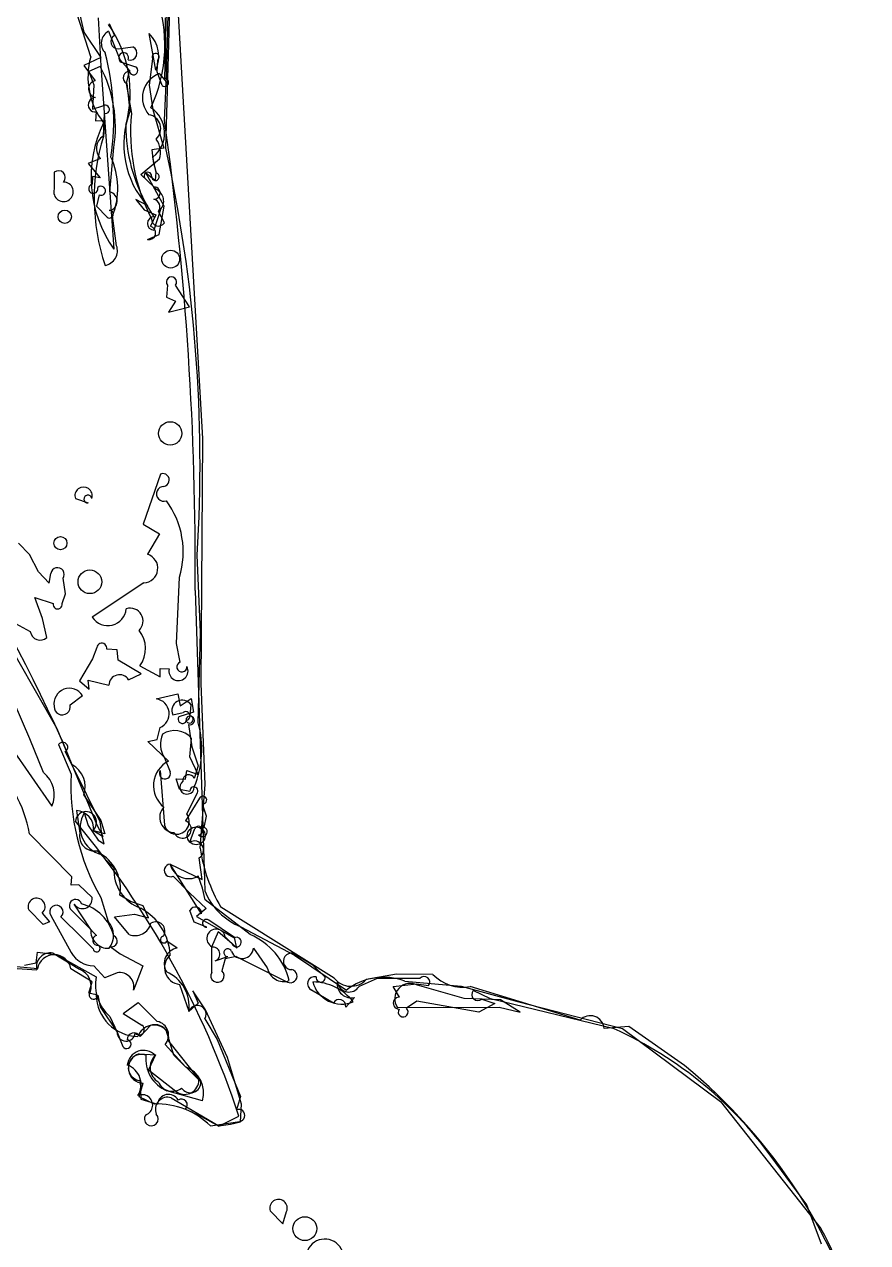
# Model space of a CAD drawing. Extents: x -1.41 to 6.2, y -5.19 to 2.16.
# Drawn here: x 0.07 to 1.008, y -0.949 to 0.405 of the extents above; entities that cross this region are included whole.
import ezdxf

# ---------------------------------------------------------------- set-up
doc = ezdxf.new("R2010")
doc.units = 0

msp = doc.modelspace()

# ---------------------------------------------------------------- linework, layer by layer
at = {"layer": 'Default', "color": 4, "linetype": 'CONTINUOUS'}
for p, q in [((0.268072, -0.055448), (0.214985, 0.873973)), ((0.266268, -0.327698), (0.268072, -0.055448)), ((0.270823, -0.439942), (0.266268, -0.327698)), ((0.265222, -0.510821), (0.270823, -0.439942)), ((0.414411, -0.655215), (0.288245, -0.57619)), ((0.483585, -0.650809), (0.449863, -0.656693)), ((0.524133, -0.651104), (0.483585, -0.650809)), ((0.68783, -0.70187), (0.565493, -0.664477)), ((0.741964, -0.70885), (0.714805, -0.711071)), ((0.803865, -0.752396), (0.741964, -0.70885))]:
    msp.add_line(p, q, dxfattribs=at)
at = {"layer": 'Default', "color": 7, "linetype": 'CONTINUOUS'}
for p, q in [((0.22698, 0.267345), (0.234885, 0.533047)), ((0.107481, 0.518517), (0.135903, 0.396573)), ((0.143487, 0.368938), (0.117136, 0.452484)), ((0.228398, 0.460445), (0.22554, 0.344923)), ((0.151695, 0.412442), (0.154796, 0.35904)), ((0.227006, 0.361609), (0.226883, 0.412275)), ((0.135903, 0.396573), (0.154748, 0.368103)), ((0.163303, 0.397419), (0.175837, 0.365897)), ((0.16418, 0.405927), (0.170017, 0.392668)), ((0.216032, 0.353987), (0.208686, 0.394948)), ((0.174182, 0.377752), (0.190522, 0.379966)), ((0.154748, 0.368103), (0.135968, 0.35917)), ((0.175837, 0.365897), (0.187358, 0.352973)), ((0.212176, 0.366846), (0.208492, 0.337584)), ((0.135968, 0.35917), (0.148388, 0.342299)), ((0.15399, 0.358374), (0.141289, 0.352614)), ((0.141289, 0.352614), (0.147011, 0.337938)), ((0.154796, 0.35904), (0.169362, 0.155073)), ((0.179023, 0.362621), (0.193421, 0.357864)), ((0.186443, 0.353529), (0.183148, 0.339407)), ((0.217572, 0.352185), (0.218072, 0.365561)), ((0.222877, 0.337185), (0.217572, 0.352185)), ((0.229764, 0.338624), (0.227006, 0.361609)), ((0.183148, 0.339407), (0.188827, 0.305914)), ((0.1836, 0.339329), (0.187003, 0.308032)), ((0.219834, 0.350327), (0.229764, 0.338624)), ((0.147011, 0.337938), (0.145501, 0.310799)), ((0.208492, 0.337584), (0.21244, 0.310438)), ((0.145501, 0.310799), (0.157057, 0.314446)), ((0.149774, 0.307667), (0.148917, 0.29777)), ((0.148917, 0.29777), (0.159199, 0.298362)), ((0.158418, 0.305942), (0.157257, 0.280818)), ((0.159199, 0.298362), (0.157609, 0.280581)), ((0.21244, 0.310438), (0.224801, 0.267514)), ((0.164927, 0.218724), (0.169255, 0.26833)), ((0.224801, 0.267514), (0.211694, 0.265583)), ((0.211694, 0.265583), (0.213041, 0.25267)), ((0.216247, 0.24024), (0.21276, 0.257598)), ((0.154357, 0.255827), (0.140611, 0.250386)), ((0.140611, 0.250386), (0.15407, 0.234486)), ((0.199337, 0.238184), (0.219874, 0.255416)), ((0.213041, 0.25267), (0.216492, 0.239938)), ((0.102915, 0.240664), (0.102893, 0.221993)), ((0.145523, 0.23611), (0.145077, 0.227356)), ((0.15407, 0.234486), (0.145523, 0.23611)), ((0.2136, 0.224424), (0.199337, 0.238184)), ((0.204423, 0.233188), (0.216606, 0.221418)), ((0.225391, 0.2028), (0.204998, 0.240201)), ((0.204998, 0.240201), (0.215503, 0.231533)), ((0.215503, 0.231533), (0.216247, 0.24024)), ((0.152755, 0.215653), (0.150034, 0.203137)), ((0.206879, 0.203165), (0.193675, 0.210198)), ((0.193675, 0.210198), (0.202923, 0.199004)), ((0.150034, 0.203137), (0.161877, 0.19069)), ((0.172258, 0.159047), (0.167899, 0.192316)), ((0.202923, 0.199004), (0.21601, 0.193481)), ((0.214057, 0.191189), (0.206622, 0.202925)), ((0.21601, 0.193481), (0.209971, 0.180704)), ((0.221026, 0.199122), (0.213892, 0.176353)), ((0.225445, 0.184465), (0.219093, 0.197053)), ((0.21985, 0.171453), (0.225391, 0.2028)), ((0.206658, 0.165791), (0.21985, 0.171453)), ((0.228927, 0.115159), (0.227907, 0.101845)), ((0.253257, 0.091141), (0.237938, 0.115233)), ((0.227907, 0.101845), (0.238015, 0.097473)), ((0.238015, 0.097473), (0.230173, 0.085285)), ((0.230173, 0.085285), (0.241771, 0.087994)), ((0.241771, 0.087994), (0.253257, 0.091141)), ((0.221244, -0.094802), (0.201989, -0.150522)), ((0.126463, -0.122134), (0.140592, -0.127029)), ((0.201989, -0.150522), (0.220132, -0.161139)), ((0.220132, -0.161139), (0.206763, -0.184055)), ((0.075359, -0.184169), (0.063215, -0.171547)), ((0.085456, -0.203694), (0.075359, -0.184169)), ((0.265795, -0.270806), (0.261946, -0.18499)), ((0.097463, -0.216215), (0.085456, -0.203694)), ((0.097463, -0.216215), (0.099081, -0.205403)), ((0.115423, -0.228075), (0.112805, -0.210765)), ((0.202516, -0.215715), (0.145319, -0.254128)), ((0.238773, -0.283144), (0.242186, -0.209497)), ((0.106394, -0.378258), (0.013875, -0.216967)), ((0.111651, -0.238869), (0.115423, -0.228075)), ((0.259585, -0.224343), (0.267283, -0.451574)), ((0.081391, -0.232037), (0.101695, -0.238789)), ((0.089909, -0.255288), (0.081391, -0.232037)), ((0.094782, -0.276582), (0.089909, -0.255288)), ((0.055751, -0.258843), (0.076365, -0.270028)), ((0.262945, -0.371356), (0.265795, -0.270806)), ((0.242942, -0.303953), (0.238773, -0.283144)), ((0.150249, -0.287737), (0.145589, -0.300433)), ((0.173053, -0.290387), (0.161448, -0.289598)), ((0.173949, -0.301615), (0.173053, -0.290387)), ((0.145589, -0.300433), (0.131176, -0.324839)), ((0.19979, -0.316863), (0.173949, -0.301615)), ((0.19815, -0.308039), (0.220888, -0.320117)), ((0.220778, -0.310934), (0.230819, -0.311345)), ((0.220888, -0.320117), (0.220778, -0.310934)), ((0.131176, -0.324839), (0.141788, -0.333879)), ((0.141788, -0.333879), (0.140859, -0.323914)), ((0.140859, -0.323914), (0.163652, -0.329444)), ((0.185695, -0.323444), (0.19979, -0.316863)), ((0.075665, -0.389391), (0.049266, -0.327194)), ((0.120543, -0.351566), (0.134424, -0.341092)), ((0.216474, -0.344784), (0.240453, -0.339202)), ((0.240453, -0.339202), (0.242955, -0.352633)), ((0.242955, -0.352633), (0.255126, -0.344201)), ((0.254291, -0.363554), (0.255089, -0.35146)), ((0.255126, -0.344201), (0.257732, -0.359553)), ((0.234886, -0.362552), (0.246484, -0.359842)), ((0.257732, -0.359553), (0.241469, -0.364828)), ((0.142234, -0.464397), (0.106394, -0.378258)), ((0.21742, -0.390137), (0.220751, -0.376802)), ((0.25219, -0.373274), (0.255912, -0.398032)), ((0.090897, -0.426489), (0.075665, -0.389391)), ((0.111206, -0.389723), (0.122683, -0.417774)), ((0.2072, -0.392114), (0.21742, -0.390137)), ((0.230112, -0.414023), (0.2072, -0.392114)), ((0.253802, -0.409379), (0.255818, -0.388667)), ((0.054938, -0.398754), (0.100344, -0.464252)), ((0.107615, -0.395672), (0.12167, -0.428472)), ((0.124572, -0.422287), (0.115195, -0.403468)), ((0.255912, -0.398032), (0.263169, -0.419158)), ((0.225577, -0.41024), (0.232024, -0.425853)), ((0.263089, -0.429036), (0.253802, -0.409379)), ((0.263169, -0.419158), (0.25867, -0.433245)), ((0.154138, -0.481465), (0.124572, -0.422287)), ((0.220823, -0.424278), (0.225457, -0.485118)), ((0.248891, -0.433913), (0.250403, -0.42452)), ((0.250403, -0.42452), (0.263089, -0.429036)), ((0.242136, -0.445228), (0.238669, -0.43352)), ((0.238669, -0.43352), (0.248891, -0.433913)), ((0.242136, -0.445228), (0.253826, -0.447319)), ((0.135975, -0.451744), (0.154727, -0.480189)), ((0.264451, -0.455298), (0.249036, -0.480517)), ((0.250262, -0.472556), (0.262171, -0.449128)), ((0.267283, -0.451574), (0.270348, -0.558293)), ((0.127606, -0.468712), (0.131269, -0.494152)), ((0.136301, -0.471387), (0.140709, -0.48563)), ((0.15024, -0.48452), (0.142234, -0.464397)), ((0.272362, -0.475051), (0.267896, -0.461685)), ((0.140709, -0.48563), (0.151742, -0.502054)), ((0.157379, -0.497792), (0.15024, -0.48452)), ((0.156431, -0.497357), (0.154138, -0.481465)), ((0.154727, -0.480189), (0.159387, -0.495006)), ((0.269739, -0.487812), (0.272362, -0.475051)), ((0.12265, -0.542478), (0.075378, -0.494778)), ((0.145777, -0.490939), (0.157379, -0.497792)), ((0.159387, -0.495006), (0.14686, -0.491374)), ((0.158421, -0.506109), (0.156431, -0.497357)), ((0.253759, -0.504186), (0.259343, -0.488808)), ((0.150675, -0.513642), (0.169329, -0.532699)), ((0.151742, -0.502054), (0.158421, -0.506109)), ((0.267543, -0.545625), (0.26412, -0.521471)), ((0.266819, -0.583687), (0.232019, -0.528709)), ((0.232019, -0.528709), (0.267543, -0.545625)), ((0.267782, -0.555326), (0.26317, -0.541671)), ((0.121897, -0.551799), (0.12265, -0.542478)), ((0.130494, -0.551382), (0.121897, -0.551799)), ((0.130494, -0.551382), (0.145153, -0.565786)), ((0.235153, -0.541954), (0.253875, -0.560676)), ((0.154714, -0.565483), (0.162911, -0.592278)), ((0.187781, -0.569972), (0.175776, -0.563022)), ((0.253875, -0.560676), (0.27191, -0.578021)), ((0.270887, -0.56826), (0.267782, -0.555326)), ((0.320959, -0.606899), (0.270887, -0.56826)), ((0.090526, -0.595737), (0.074607, -0.5794)), ((0.139785, -0.597437), (0.122148, -0.5798)), ((0.143542, -0.601194), (0.125055, -0.57306)), ((0.201992, -0.57469), (0.187781, -0.569972)), ((0.207867, -0.588392), (0.201992, -0.57469)), ((0.258605, -0.593038), (0.253856, -0.579934)), ((0.27191, -0.578021), (0.261313, -0.586806)), ((0.089476, -0.582944), (0.09786, -0.592632)), ((0.09786, -0.592632), (0.090526, -0.595737)), ((0.099059, -0.585694), (0.121894, -0.626805)), ((0.110273, -0.587162), (0.133353, -0.609861)), ((0.169975, -0.587051), (0.192209, -0.584152)), ((0.186171, -0.606809), (0.169975, -0.587051)), ((0.192209, -0.584152), (0.207867, -0.588392)), ((0.272579, -0.598479), (0.258605, -0.593038)), ((0.261313, -0.586806), (0.303166, -0.610442)), ((0.303292, -0.610093), (0.274781, -0.590924)), ((0.150032, -0.607693), (0.139785, -0.597437)), ((0.285272, -0.603741), (0.277735, -0.620954)), ((0.300609, -0.616838), (0.285272, -0.603741)), ((0.293236, -0.609465), (0.305988, -0.621771)), ((0.310685, -0.59817), (0.370332, -0.629745)), ((0.133353, -0.609861), (0.146138, -0.622765)), ((0.165174, -0.620131), (0.17633, -0.628345)), ((0.239593, -0.621947), (0.228275, -0.614071)), ((0.278138, -0.648854), (0.278367, -0.620382)), ((0.305988, -0.621771), (0.303292, -0.610093)), ((0.324539, -0.621829), (0.339927, -0.643743)), ((0.082934, -0.63818), (0.084167, -0.626405)), ((0.084167, -0.626405), (0.105148, -0.628798)), ((0.101607, -0.627399), (0.130931, -0.645433)), ((0.105148, -0.628798), (0.149748, -0.65384)), ((0.17633, -0.628345), (0.201566, -0.641433)), ((0.282026, -0.635968), (0.296162, -0.631375)), ((0.292939, -0.633842), (0.289405, -0.647063)), ((0.305393, -0.631042), (0.292939, -0.633842)), ((0.305393, -0.631042), (0.362437, -0.659577)), ((0.390729, -0.640714), (0.368513, -0.627476)), ((0.370332, -0.629745), (0.427944, -0.668748)), ((0.03377, -0.642628), (0.083468, -0.646023)), ((0.084407, -0.645048), (0.041634, -0.640683)), ((0.069717, -0.640663), (0.082934, -0.63818)), ((0.145178, -0.659399), (0.121324, -0.644973)), ((0.159418, -0.654824), (0.146816, -0.641483)), ((0.172871, -0.649283), (0.159418, -0.654824)), ((0.201566, -0.641433), (0.191105, -0.668479)), ((0.404345, -0.654027), (0.390729, -0.640714)), ((0.14149, -0.672096), (0.145178, -0.659399)), ((0.242248, -0.662187), (0.252711, -0.692136)), ((0.462303, -0.65552), (0.442008, -0.664548)), ((0.5097, -0.655823), (0.462303, -0.65552)), ((0.480097, -0.664698), (0.505834, -0.661729)), ((0.492861, -0.658662), (0.555739, -0.664288)), ((0.505834, -0.661729), (0.519323, -0.663611)), ((0.558826, -0.677749), (0.50684, -0.663174)), ((0.149668, -0.67376), (0.14149, -0.672096)), ((0.151351, -0.674148), (0.154009, -0.687165)), ((0.271267, -0.690543), (0.256972, -0.669535)), ((0.256972, -0.669535), (0.263158, -0.682941)), ((0.413408, -0.68296), (0.389081, -0.66847)), ((0.436834, -0.676634), (0.42714, -0.687427)), ((0.487111, -0.676476), (0.480097, -0.664698)), ((0.555739, -0.664288), (0.619845, -0.681514)), ((0.588285, -0.678378), (0.568868, -0.669128)), ((0.154009, -0.687165), (0.172966, -0.715471)), ((0.179658, -0.694542), (0.196424, -0.682261)), ((0.196424, -0.682261), (0.217544, -0.70348)), ((0.263158, -0.682941), (0.252847, -0.69223)), ((0.295829, -0.74345), (0.271267, -0.690543)), ((0.484731, -0.687822), (0.597675, -0.68762)), ((0.506379, -0.680722), (0.494654, -0.68877)), ((0.575142, -0.692935), (0.506379, -0.680722)), ((0.599348, -0.679495), (0.558826, -0.677749)), ((0.593143, -0.683275), (0.575142, -0.692935)), ((0.578696, -0.678454), (0.593143, -0.683275)), ((0.725609, -0.711518), (0.588285, -0.678378)), ((0.597675, -0.68762), (0.621358, -0.693021)), ((0.621358, -0.693021), (0.599348, -0.679495)), ((0.619845, -0.681514), (0.734879, -0.711429)), ((0.164727, -0.697756), (0.1728, -0.715305)), ((0.179658, -0.694542), (0.200489, -0.707711)), ((0.270576, -0.700318), (0.284143, -0.723453)), ((0.172966, -0.715471), (0.178661, -0.729469)), ((0.198388, -0.720275), (0.210123, -0.70787)), ((0.235995, -0.740788), (0.227513, -0.713067)), ((0.734879, -0.711429), (0.843876, -0.792406)), ((0.226162, -0.729098), (0.248902, -0.753694)), ((0.230114, -0.725229), (0.266167, -0.77036)), ((0.284143, -0.723453), (0.310206, -0.786717)), ((0.197422, -0.739415), (0.215724, -0.740567)), ((0.215724, -0.740567), (0.207705, -0.757052)), ((0.263684, -0.768435), (0.235995, -0.740788)), ((0.31143, -0.795283), (0.295829, -0.74345)), ((0.207705, -0.757052), (0.239808, -0.782077)), ((0.198681, -0.769224), (0.199417, -0.789623)), ((0.1974, -0.787057), (0.201727, -0.772042)), ((0.268022, -0.791525), (0.228018, -0.780587)), ((0.214311, -0.795223), (0.1974, -0.787057)), ((0.199417, -0.789623), (0.217863, -0.795437)), ((0.233177, -0.788226), (0.285892, -0.819415)), ((0.310206, -0.786717), (0.305748, -0.801581)), ((0.309999, -0.815044), (0.31143, -0.795283)), ((0.843876, -0.792406), (0.955799, -0.933725)), ((0.249032, -0.800868), (0.26681, -0.809127)), ((0.26681, -0.809127), (0.286096, -0.819653)), ((0.286096, -0.819653), (0.308297, -0.808858)), ((0.27664, -0.819639), (0.309284, -0.814479)), ((0.285892, -0.819415), (0.298961, -0.817486)), ((0.298961, -0.817486), (0.309999, -0.815044)), ((0.939902, -0.907289), (0.905512, -0.860665)), ((0.95654, -0.95096), (0.939902, -0.907289)), ((0.343308, -0.914098), (0.357276, -0.928227)), ((0.357276, -0.928227), (0.361376, -0.914797))]:
    msp.add_line(p, q, dxfattribs=at)
for centre, radius in [((0.114662, 0.191237), 0.007403), ((0.232519, 0.144096), 0.009912), ((0.231945, -0.049651), 0.012943), ((0.109844, -0.171747), 0.007304), ((0.142598, -0.214644), 0.013135), ((0.260797, -0.497017), 0.009908), ((0.381678, -0.933774), 0.01326)]:
    msp.add_circle(centre, radius, dxfattribs=at)
for centre, radius, start, end in [((-3.560321, 0.485197), 3.790662, 357.173202, 369.105768), ((0.061495, 0.38231), 0.164511, 334.869193, 380.03624), ((0.170472, 0.384044), 0.015175, 118.190106, 224.503547), ((0.054956, 0.328838), 0.132479, 344.375738, 395.130928), ((0.182269, 0.369071), 0.036979, 335.926664, 404.407993), ((0.173792, 0.385683), 0.00794, 118.388365, 272.814633), ((0.187204, 0.373029), 0.00769, 253.51889, 424.435919), ((0.224246, 0.346683), 0.083769, 164.59361, 217.593629), ((-0.123059, 0.299612), 0.292181, 351.701563, 374.629343), ((0.18007, 0.367999), 0.005479, 334.670614, 618.984345), ((0.215688, 0.368793), 0.004016, 306.407642, 569.009053), ((0.028378, 0.290764), 0.142652, 350.951968, 388.291432), ((0.186887, 0.345763), 0.007225, 86.268846, 242.934034), ((0.191167, 0.353709), 0.004727, 182.176823, 421.522525), ((0.150556, 0.333109), 0.009443, 103.274832, 259.502358), ((0.22947, 0.323556), 0.028453, 109.796365, 221.912884), ((0.225747, 0.340525), 0.004403, 229.326923, 452.699535), ((0.148836, 0.315718), 0.008106, 90.002963, 276.644343), ((0.159617, 0.310494), 0.004708, 255.246569, 482.925316), ((0.191901, 0.284186), 0.033794, 308.116348, 416.742311), ((0.282036, 0.271727), 0.101731, 159.092244, 222.372842), ((0.396373, 0.285213), 0.208576, 174.304129, 207.471894), ((0.205768, 0.289072), 0.015683, 312.754992, 440.722897), ((-3.330522, -0.194533), 3.590231, 359.524263, 367.889179), ((0.281776, 0.23499), 0.137926, 153.941207, 215.409606), ((0.363432, 0.293105), 0.180892, 179.983341, 209.902942), ((0.383828, 0.211771), 0.236453, 163.081652, 198.398869), ((0.166434, 0.267089), 0.016513, 123.760288, 223.002731), ((0.196037, 0.263032), 0.025024, 342.279451, 395.479047), ((0.090525, 0.222723), 0.083134, 338.545804, 384.685223), ((-1.366709, -0.083365), 1.631822, 356.429482, 372.410819), ((0.107723, 0.234874), 0.007526, 317.414733, 489.70831), ((0.207059, 0.236482), 0.004219, 355.960341, 591.325624), ((0.215511, 0.235791), 0.004261, 174.701975, 436.693694), ((0.113312, 0.218918), 0.010863, 163.55957, 450.252871), ((0.146364, 0.222353), 0.005166, 104.43307, 374.059424), ((0.155005, 0.22014), 0.00502, 243.368484, 496.30935), ((0.162401, 0.208508), 0.010524, 279.978217, 436.112482), ((0.213828, 0.217506), 0.006921, 267.901114, 451.887784), ((0.210528, 0.208627), 0.014162, 317.841391, 424.583843), ((0.211844, 0.201991), 0.008771, 325.740788, 438.61671), ((0.164472, 0.193969), 0.004181, 231.643671, 453.396043), ((0.214041, 0.18377), 0.007419, 89.877159, 268.85313), ((0.208072, 0.173301), 0.007643, 259.334926, 435.614802), ((0.218927, 0.188433), 0.007631, 175.778861, 328.665834), ((0.156608, 0.153497), 0.016605, 279.898422, 379.524582), ((0.233404, 0.11867), 0.00569, 322.835393, 578.109702), ((-1.817733, -1.270107), 2.12035, 24.532369, 40.43094), ((0.223748, -0.101496), 0.007146, 279.28964, 470.513343), ((0.135493, -0.118863), 0.009604, 341.855438, 559.915305), ((0.140321, -0.122663), 0.004374, 10.66495, 273.555019), ((0.224952, -0.116812), 0.008264, 90.345765, 289.806328), ((0.150633, -0.181378), 0.095774, 342.92646, 396.368416), ((0.201937, -0.199522), 0.016203, 272.048655, 432.671649), ((0.106553, -0.206522), 0.007555, 325.839097, 531.484059), ((0.106666, -0.239725), 0.005058, 169.331325, 369.748492), ((0.162503, -0.242653), 0.020664, 213.73482, 354.311633), ((0.18752, -0.258249), 0.014262, 313.102611, 468.202892), ((0.08727, -0.268539), 0.011006, 187.77377, 313.046381), ((0.172834, -0.288909), 0.031731, 322.923869, 399.64975), ((0.155868, -0.288553), 0.005677, 349.390465, 531.742216), ((0.24114, -0.313866), 0.010624, 166.269245, 387.9874), ((0.244896, -0.30924), 0.005637, 110.27984, 363.656615), ((0.175611, -0.32989), 0.011968, 32.588787, 177.864273), ((0.119863, -0.350266), 0.01721, 32.211971, 189.560071), ((0.11183, -0.353614), 0.008951, 176.860409, 373.230274), ((0.214022, -0.361406), 0.016802, 293.60799, 441.608617), ((0.245388, -0.357736), 0.011554, 32.90249, 204.632012), ((0.245434, -0.367414), 0.004733, 146.882922, 375.566977), ((0.249193, -0.363818), 0.004811, 273.829008, 484.272992), ((0.253497, -0.367591), 0.004113, 194.45729, 438.874372), ((0.254026, -0.368805), 0.004832, 247.663037, 506.586614), ((0.159437, -0.400991), 0.107666, 337.193873, 375.976453), ((0.248321, -0.395132), 0.027304, 155.943796, 213.594778), ((0.236881, -0.405256), 0.025175, 41.219363, 122.409427), ((0.112386, -0.398616), 0.005606, 300.063814, 508.321202), ((-0.067293, -0.520052), 0.144892, 10.045804, 47.978176), ((0.108703, -0.44283), 0.028692, 341.898418, 420.841035), ((0.243719, -0.441187), 0.030381, 116.607626, 231.757492), ((0.070659, -0.451615), 0.032263, 336.940366, 411.150823), ((0.373792, -0.440156), 0.252392, 177.34682, 209.772574), ((0.226064, -0.427622), 0.006217, 147.464808, 376.529391), ((0.252497, -0.435739), 0.006657, 21.998975, 185.839227), ((0.250717, -0.442746), 0.007969, 127.416889, 360.161774), ((0.258236, -0.447128), 0.004414, 333.053592, 542.484554), ((0.268236, -0.457379), 0.004319, 265.478753, 511.195361), ((0.138302, -0.481841), 0.011775, 309.405592, 535.465955), ((0.125874, -0.489693), 0.021053, 355.42106, 445.281066), ((0.162957, -0.487531), 0.031164, 148.79921, 256.161368), ((0.237128, -0.476639), 0.01684, 136.501556, 267.356534), ((0.239013, -0.481115), 0.014135, 196.45066, 397.267175), ((-0.633924, -1.116662), 0.991223, 18.091156, 39.894861), ((0.245489, -0.489728), 0.00987, 202.22372, 428.94201), ((0.263484, -0.491066), 0.004716, 271.255952, 511.399509), ((0.147714, -0.497184), 0.016722, 169.552558, 280.201538), ((0.267839, -0.492704), 0.005248, 215.895293, 428.78258), ((0.258933, -0.512833), 0.010076, 300.983617, 480.894953), ((0.133268, -0.554915), 0.043274, 349.202641, 419.08158), ((0.214203, -0.535177), 0.044943, 176.839719, 250.492893), ((0.232348, -0.535514), 0.007024, 94.207787, 293.53169), ((0.252308, -0.523647), 0.021044, 193.358791, 301.075447), ((0.083326, -0.575783), 0.009439, 310.65773, 562.526969), ((0.126728, -0.574639), 0.006901, 16.496767, 228.415175), ((0.134237, -0.567026), 0.010987, 213.309493, 366.48104), ((0.337848, -0.530355), 0.073052, 202.484713, 248.172143), ((0.105293, -0.581638), 0.007437, 312.036439, 573.05065), ((0.122068, -0.619733), 0.048387, 13.740379, 76.522926), ((0.168842, -0.633014), 0.063236, 3.233227, 61.314336), ((0.259952, -0.583143), 0.006889, 355.470971, 512.242212), ((0.146211, -0.607767), 0.022777, 320.942916, 402.844969), ((0.192809, -0.589711), 0.018342, 248.781709, 345.559558), ((0.215935, -0.602979), 0.010216, 327.358036, 481.670102), ((0.272082, -0.594235), 0.004272, 50.81308, 276.679726), ((0.163152, -0.60248), 0.019652, 176.249008, 272.172535), ((0.151285, -0.613236), 0.005684, 102.742222, 278.99782), ((0.166825, -0.614088), 0.006264, 254.714203, 429.00261), ((0.224865, -0.612312), 0.003837, 94.899314, 332.716073), ((0.283013, -0.611126), 0.010357, 9.227975, 243.344224), ((0.291877, -0.675682), 0.074678, 13.768196, 67.081314), ((0.15003, -0.622154), 0.003939, 188.919072, 417.015281), ((0.242621, -0.639096), 0.017414, 100.014266, 211.3928), ((0.279423, -0.628592), 0.007822, 289.432451, 462.463741), ((0.295995, -0.627012), 0.004366, 16.967072, 272.18389), ((0.311862, -0.620709), 0.012726, 203.27364, 354.954876), ((0.305692, -0.615161), 0.005353, 198.263546, 478.159332), ((0.098748, -0.64276), 0.015625, 79.45855, 192.053834), ((0.102871, -0.647845), 0.018675, 8.847861, 171.385462), ((0.146838, -0.61295), 0.028533, 209.05015, 269.955359), ((0.244295, -0.643564), 0.018735, 131.107012, 263.726749), ((0.36712, -0.636582), 0.009212, 81.304746, 271.15818), ((0.123923, -0.664336), 0.02016, 341.204232, 429.657187), ((0.175635, -0.664916), 0.015875, 347.028902, 460.027054), ((0.210643, -0.687087), 0.042516, 353.051902, 426.264924), ((0.284509, -0.6526), 0.007391, 149.544496, 408.512105), ((0.358158, -0.640474), 0.018522, 190.166262, 289.726906), ((0.365732, -0.652989), 0.007366, 243.424932, 437.660937), ((0.194697, -0.663021), 0.045877, 168.45509, 229.210757), ((0.392537, -0.661465), 0.007811, 76.783419, 243.738701), ((0.39066, -0.716192), 0.056654, 37.613716, 90.213014), ((0.422724, -0.650701), 0.033463, 195.311619, 292.515112), ((0.399324, -0.654526), 0.005045, 172.414848, 365.678821), ((0.433082, -0.66162), 0.015476, 173.40343, 284.0338), ((0.430794, -0.657363), 0.013319, 190.728514, 327.352039), ((0.469254, -0.720675), 0.066354, 69.159734, 128.503837), ((0.498769, -0.678174), 0.017034, 61.715129, 214.499735), ((0.514506, -0.659724), 0.00619, 321.101062, 500.930508), ((0.146604, -0.673937), 0.004752, 139.181147, 357.459217), ((0.196451, -0.673204), 0.046786, 180.681467, 269.335497), ((0.486635, -0.683071), 0.006612, 85.871063, 269.624704), ((0.57417, -0.673382), 0.006798, 141.257102, 311.736711), ((0.262033, -0.695377), 0.009869, 329.957015, 520.828289), ((0.419928, -0.686256), 0.007306, 350.776334, 513.180764), ((0.491041, -0.692915), 0.005499, 144.002258, 408.931023), ((0.214728, -0.718686), 0.015464, 317.678235, 439.51067), ((0.182937, -0.715154), 0.010139, 180.853738, 353.580339), ((0.191644, -0.723785), 0.007602, 27.497164, 180.325478), ((0.197413, -0.712576), 0.005756, 220.150242, 417.699088), ((0.213944, -0.726727), 0.019254, 45.190341, 159.508807), ((0.215116, -0.72231), 0.015279, 348.984691, 469.075814), ((0.544383, -1.11319), 0.440663, 34.963842, 65.716181), ((0.183474, -0.728674), 0.004879, 189.378675, 443.313311), ((0.202299, -0.753648), 0.018135, 43.997646, 174.552006), ((0.199965, -0.754658), 0.014622, 69.837934, 264.9621), ((0.202067, -0.7554), 0.016646, 106.20186, 268.829921), ((0.243698, -0.744982), 0.038904, 174.023979, 246.231595), ((0.228434, -0.754581), 0.018826, 134.049606, 239.405029), ((0.17657, -0.773647), 0.023037, 327.914513, 430.53752), ((0.237932, -0.782986), 0.031278, 344.157784, 429.469089), ((0.234275, -0.764371), 0.016704, 202.586393, 308.407109), ((0.248173, -0.769002), 0.015522, 237.392949, 362.093674), ((0.254452, -0.771008), 0.011733, 213.359301, 363.166503), ((0.200955, -0.796297), 0.011495, 289.8926, 475.048618), ((0.230037, -0.796734), 0.012243, 28.888248, 173.919526), ((0.217785, -0.878118), 0.082968, 44.816572, 92.399966), ((0.229214, -0.801412), 0.013768, 73.272667, 201.773577), ((0.244458, -0.796203), 0.006534, 314.430912, 484.514001), ((0.210901, -0.81182), 0.007658, 142.009099, 403.802764), ((0.308234, -0.807833), 0.006728, 278.982666, 471.680691), ((0.352477, -0.910959), 0.009692, 336.668139, 558.898493), ((0.68413, -1.08781), 0.312323, 4.540516, 29.561032), ((0.403934, -0.966183), 0.020858, 357.012601, 547.384856)]:
    msp.add_arc(centre, radius, start, end, dxfattribs=at)
at = {"layer": 'Default', "color": 4, "linetype": 'CONTINUOUS'}
for centre, radius, start, end in [((0.439612, -0.486141), 0.176127, 188.055208, 210.748581), ((0.432745, -0.641367), 0.022976, 217.062886, 318.16233), ((0.55723, -0.619386), 0.045841, 223.781145, 280.383794), ((0.69915, -0.712827), 0.015754, 6.399161, 135.933984), ((0.420617, -1.2224), 0.606452, 14.518209, 50.805706)]:
    msp.add_arc(centre, radius, start, end, dxfattribs=at)

doc.saveas('drawing.dxf')
